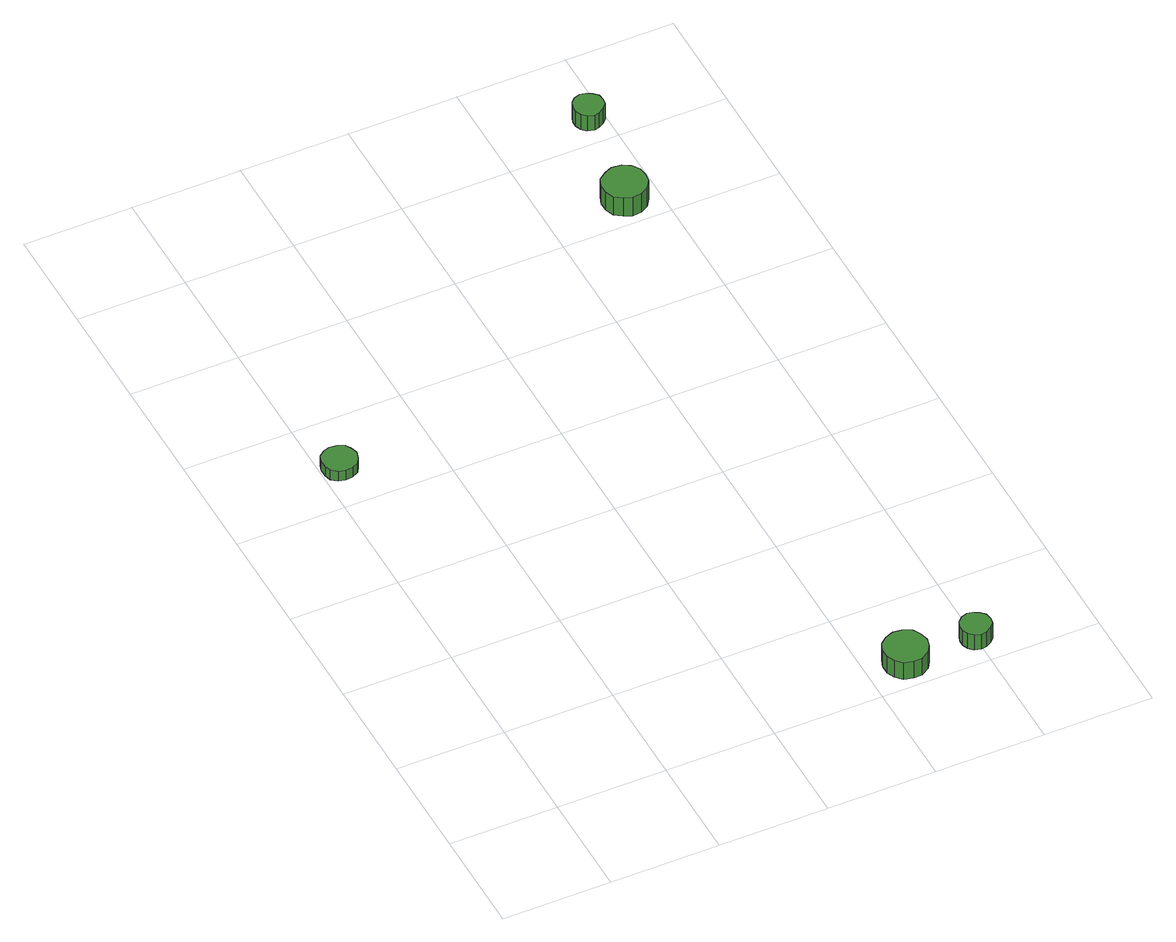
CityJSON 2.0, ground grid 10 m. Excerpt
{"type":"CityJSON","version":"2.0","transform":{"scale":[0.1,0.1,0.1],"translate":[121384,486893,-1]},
"CityObjects":{
"tree1":{"type":"SolitaryVegetationObject","attributes":{"function":"something"},"geometry":[{"type":"MultiSurface","lod":"1","boundaries":[[[0,1,2,3,4,5,6,7,8,9,10,11,12,13,14]],[[15,16,17,18,19,20,21,22,23,24,25,26,27,28,29]],[[0,29,28,1]],[[1,28,27,2]],[[2,27,26,3]],[[3,26,25,4]],[[4,25,24,5]],[[5,24,23,6]],[[6,23,22,7]],[[7,22,21,8]],[[8,21,20,9]],[[9,20,19,10]],[[10,19,18,11]],[[11,18,17,12]],[[12,17,16,13]],[[13,16,15,14]],[[14,15,29,0]]]}]},
"tree2":{"type":"SolitaryVegetationObject","attributes":{"function":"something"}},
"tree3":{"type":"SolitaryVegetationObject","attributes":{"function":"something"}},
"tree4":{"type":"SolitaryVegetationObject","attributes":{"function":"something"},"geometry":[{"type":"MultiSurface","lod":"1","boundaries":[[[30,31,32,33,34,35,36,37,38,39,40,41,42,43,44]],[[45,46,47,48,49,50,51,52,53,54,55,56,57,58,59]],[[30,59,58,31]],[[31,58,57,32]],[[32,57,56,33]],[[33,56,55,34]],[[34,55,54,35]],[[35,54,53,36]],[[36,53,52,37]],[[37,52,51,38]],[[38,51,50,39]],[[39,50,49,40]],[[40,49,48,41]],[[41,48,47,42]],[[42,47,46,43]],[[43,46,45,44]],[[44,45,59,30]]]}]},
"tree5":{"type":"SolitaryVegetationObject","attributes":{"function":"something"},"geometry":[{"type":"MultiSurface","lod":"1","boundaries":[[[60,61,62,63,64,65,66,67,68,69,70,71,72,73,74]],[[75,76,77,78,79,80,81,82,83,84,85,86,87,88,89]],[[60,89,88,61]],[[61,88,87,62]],[[62,87,86,63]],[[63,86,85,64]],[[64,85,84,65]],[[65,84,83,66]],[[66,83,82,67]],[[67,82,81,68]],[[68,81,80,69]],[[69,80,79,70]],[[70,79,78,71]],[[71,78,77,72]],[[72,77,76,73]],[[73,76,75,74]],[[74,75,89,60]]]}]},
"tree6":{"type":"SolitaryVegetationObject","attributes":{"function":"something"},"geometry":[{"type":"MultiSurface","lod":"1","boundaries":[[[90,91,92,93,94,95,96,97,98,99,100,101,102,103,104]],[[105,106,107,108,109,110,111,112,113,114,115,116,117,118,119]],[[90,119,118,91]],[[91,118,117,92]],[[92,117,116,93]],[[93,116,115,94]],[[94,115,114,95]],[[95,114,113,96]],[[96,113,112,97]],[[97,112,111,98]],[[98,111,110,99]],[[99,110,109,100]],[[100,109,108,101]],[[101,108,107,102]],[[102,107,106,103]],[[103,106,105,104]],[[104,105,119,90]]]}]},
"tree7":{"type":"SolitaryVegetationObject","attributes":{"function":"something"},"geometry":[{"type":"MultiSurface","lod":"1","boundaries":[[[120,121,122,123,124,125,126,127,128,129,130,131,132,133,134]],[[135,136,137,138,139,140,141,142,143,144,145,146,147,148,149]],[[120,149,148,121]],[[121,148,147,122]],[[122,147,146,123]],[[123,146,145,124]],[[124,145,144,125]],[[125,144,143,126]],[[126,143,142,127]],[[127,142,141,128]],[[128,141,140,129]],[[129,140,139,130]],[[130,139,138,131]],[[131,138,137,132]],[[132,137,136,133]],[[133,136,135,134]],[[134,135,149,120]]]}]}
},
"vertices":[
[33,445,17],[31,451,17],[28,456,17],[22,459,17],[15,460,17],[9,458,17],[4,454,17],[2,448,17],[2,441,17],[4,435,17],[9,431,17],[15,429,17],[22,430,17],[28,433,17],[31,438,17],[31,438,6],[28,433,6],[22,430,6],[15,429,6],[9,431,6],[4,435,6],[2,441,6],[2,448,6],[4,454,6],[9,458,6],[15,460,6],[22,459,6],[28,456,6],[31,451,6],[33,445,6],
[354,26,27],[352,34,27],[348,41,27],[340,45,27],[332,46,27],[324,43,27],[318,38,27],[315,30,27],[315,22,27],[318,15,27],[324,9,27],[332,7,27],[340,7,27],[348,12,27],[352,18,27],[352,18,8],[348,12,8],[340,7,8],[332,7,8],[324,9,8],[318,15,8],[315,22,8],[315,30,8],[318,38,8],[324,43,8],[332,46,8],[340,45,8],[348,41,8],[352,34,8],[354,26,8],
[413,27,25],[412,33,25],[408,37,25],[403,40,25],[398,41,25],[392,39,25],[388,35,25],[386,30,25],[386,24,25],[388,19,25],[392,15,25],[398,13,25],[403,14,25],[408,17,25],[412,21,25],[412,21,8],[408,17,8],[403,14,8],[398,13,8],[392,15,8],[388,19,8],[386,24,8],[386,30,8],[388,35,8],[392,39,8],[398,41,8],[403,40,8],[408,37,8],[412,33,8],[413,27,8],
[390,628,27],[389,636,27],[384,643,27],[377,647,27],[368,648,27],[361,645,27],[354,640,27],[351,632,27],[351,624,27],[354,616,27],[361,611,27],[368,608,27],[377,609,27],[384,613,27],[389,620,27],[389,620,6],[384,613,6],[377,609,6],[368,608,6],[361,611,6],[354,616,6],[351,624,6],[351,632,6],[354,640,6],[361,645,6],[368,648,6],[377,647,6],[384,643,6],[389,636,6],[390,628,6],
[400,728,23],[399,734,23],[395,738,23],[390,741,23],[385,742,23],[379,740,23],[375,736,23],[373,731,23],[373,725,23],[375,720,23],[379,716,23],[385,714,23],[390,715,23],[395,718,23],[399,722,23],[399,722,6],[395,718,6],[390,715,6],[385,714,6],[379,716,6],[375,720,6],[373,725,6],[373,731,6],[375,736,6],[379,740,6],[385,742,6],[390,741,6],[395,738,6],[399,734,6],[400,728,6]
]}
